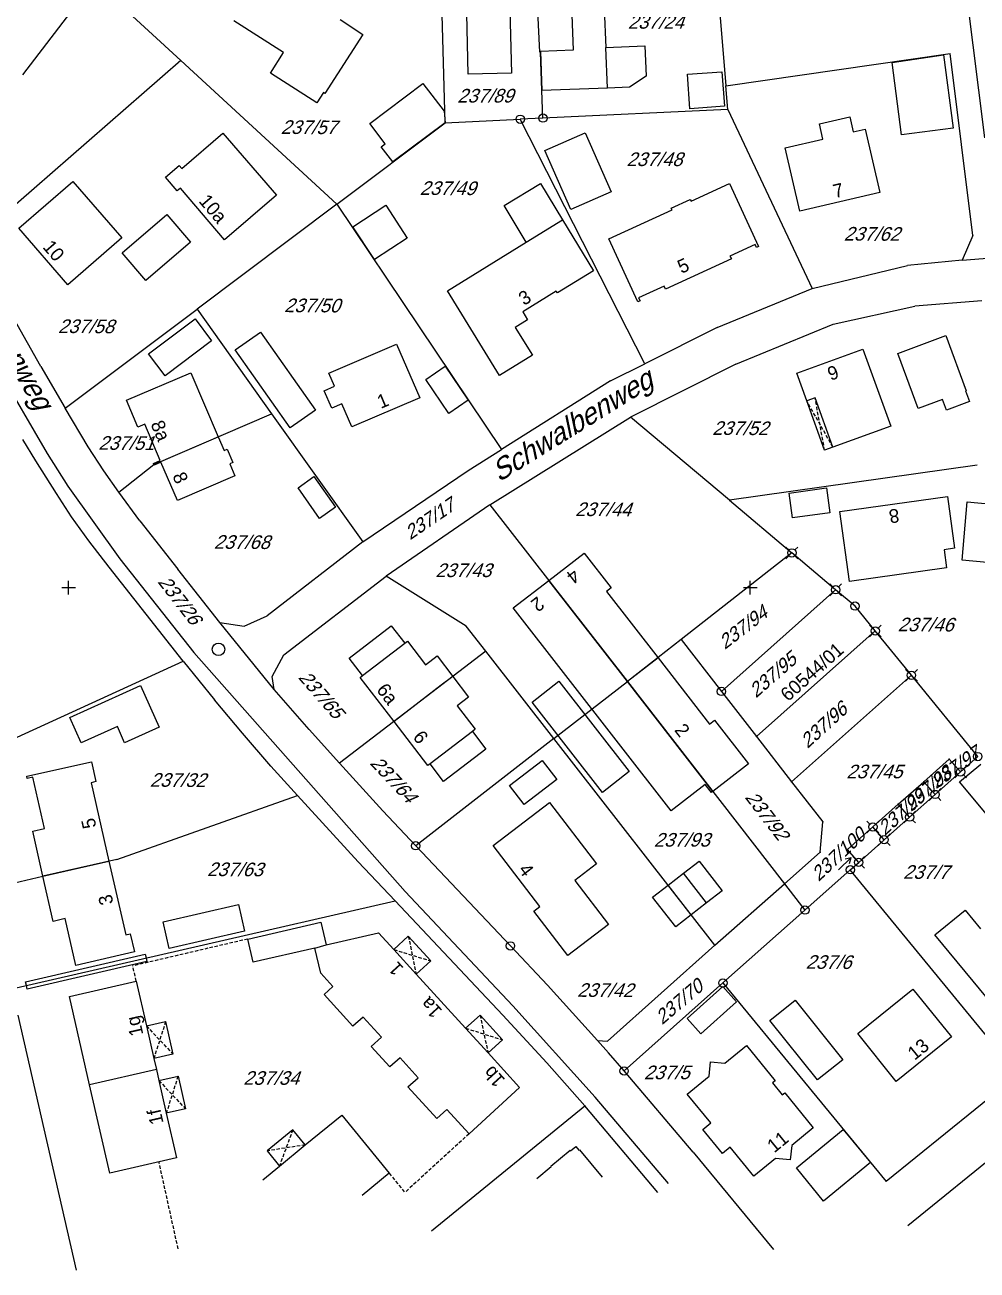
# Model space of a CAD drawing. Extents: x 4459737 to 4461180, y 5304018 to 5304640.
# Drawn here: x 4460593.6 to 4460733.3, y 5304099.9 to 5304282.5 of the extents above; entities that cross this region are included whole.
import ezdxf

# ---------------------------------------------------------------- set-up
doc = ezdxf.new("R2010")
doc.units = 0
doc.header["$MEASUREMENT"] = 0
doc.linetypes.add('DASHED', pattern=[0.75, 0.5, -0.25])
for name, color, linetype in [('1', 7, 'CONTINUOUS'), ('10', 7, 'CONTINUOUS'), ('14', 7, 'CONTINUOUS'), ('15', 7, 'CONTINUOUS'), ('3', 7, 'CONTINUOUS'), ('4', 7, 'CONTINUOUS'), ('5', 7, 'CONTINUOUS'), ('6', 7, 'CONTINUOUS'), ('7', 7, 'CONTINUOUS')]:
    doc.layers.add(name, color=color, linetype=linetype)
doc.styles.add('txt', font='TXT', dxfattribs={"height": 0.2})

# ---------------------------------------------------------------- blocks, each defined once
blk = doc.blocks.new('3')
at = {"layer": '1', "color": 2, "linetype": 'CONTINUOUS'}
blk.add_circle((0, 0), 0.917, dxfattribs=at)
blk = doc.blocks.new('10')
at = {"layer": '1', "color": 2, "linetype": 'CONTINUOUS'}
blk.add_circle((0, 0), 0.61, dxfattribs=at)
blk = doc.blocks.new('400')
at = {"layer": '15', "color": 7, "linetype": 'CONTINUOUS'}
for p, q in [((-1, 0), (0, 0)), ((0, 0), (0, 1)), ((0, 0), (1, 0)), ((0, -1), (0, 0))]:
    blk.add_line(p, q, dxfattribs=at)
blk = doc.blocks.new('30')
at = {"layer": '1', "color": 2, "linetype": 'CONTINUOUS'}
for p, q in [((-0.86267, 0.86267), (-0.431335, 0.431335)), ((0.431335, 0.431335), (0.86267, 0.86267)), ((-0.86267, -0.86267), (-0.431335, -0.431335)), ((0.431335, -0.431335), (0.86267, -0.86267))]:
    blk.add_line(p, q, dxfattribs=at)
blk.add_circle((0, 0), 0.61, dxfattribs=at)
blk = doc.blocks.new('60')
at = {"layer": '4', "color": 2, "linetype": 'CONTINUOUS'}
for p in [(-2.599995, 0), (-0.799999, 0.449999), (-0.799999, -0.449999)]:
    blk.add_line(p, (0, 0), dxfattribs=at)

msp = doc.modelspace()

# ---------------------------------------------------------------- linework, layer by layer
at = {"layer": '1', "color": 2, "linetype": 'CONTINUOUS'}
for p in [(4460700.91, 5304178.15), (4460700.91, 5304178.15), (4460700.91, 5304178.15), (4460729.19, 5304174.85), (4460729.19, 5304174.85), (4460729.19, 5304174.85), (4460706.06, 5304171.52), (4460706.06, 5304171.52), (4460706.06, 5304171.52), (4460725.45, 5304171.53), (4460725.45, 5304171.53), (4460725.45, 5304171.53), (4460721.71, 5304168.22), (4460721.71, 5304168.22), (4460721.71, 5304168.22), (4460710.63, 5304165.64), (4460710.63, 5304165.64), (4460710.63, 5304165.64), (4460710.24, 5304161.22), (4460710.24, 5304161.22), (4460710.24, 5304161.22), (4460714.24, 5304161.58), (4460714.24, 5304161.58), (4460714.24, 5304161.58), (4460675.73, 5304123.99)]:
    msp.add_point(p, dxfattribs=at)
at = {"layer": '10', "color": 30, "linetype": 'CONTINUOUS'}
for p, q in [((4460582.77, 5304243.8), (4460596.87, 5304219.67)), ((4460596.87, 5304219.67), (4460599.92, 5304214.86)), ((4460599.92, 5304214.86), (4460607.54, 5304204.23)), ((4460607.54, 5304204.23), (4460618.4, 5304190.46)), ((4460618.4, 5304190.46), (4460649.36, 5304155.45)), ((4460649.36, 5304155.45), (4460665.15, 5304138.68)), ((4460665.15, 5304138.68), (4460677.26, 5304125.28)), ((4460687.98, 5304112.59), (4460677.26, 5304125.28))]:
    msp.add_line(p, q, dxfattribs=at)
at = {"layer": '3', "color": 7, "linetype": 'CONTINUOUS'}
for p, q in [((4460616.49, 5304277.29), (4460600.62, 5304291.88)), ((4460734.38, 5304265.97), (4460731.31, 5304290.77)), ((4460673.61, 5304289.15), (4460674.02, 5304278.82)), ((4460695.07, 5304289.99), (4460696.43, 5304273.6)), ((4460655.24, 5304268.18), (4460654.82, 5304284.04)), ((4460674.02, 5304278.82), (4460669.21, 5304278.63)), ((4460669.21, 5304278.63), (4460669.43, 5304272.89)), ((4460696.43, 5304273.6), (4460729.33, 5304278.34)), ((4460732.66, 5304251.63), (4460729.33, 5304278.34)), ((4460616.49, 5304277.29), (4460585.55, 5304250.37)), ((4460639.36, 5304256.25), (4460616.49, 5304277.29)), ((4460669.59, 5304268.85), (4460669.43, 5304272.89)), ((4460696.72, 5304270.11), (4460696.43, 5304273.6)), ((4460696.72, 5304270.11), (4460669.59, 5304268.85)), ((4460696.72, 5304270.11), (4460709.06, 5304243.87)), ((4460639.36, 5304256.25), (4460655.24, 5304268.18)), ((4460655.24, 5304268.18), (4460666.26, 5304268.69)), ((4460669.59, 5304268.85), (4460666.26, 5304268.69)), ((4460684.52, 5304232.83), (4460666.26, 5304268.69)), ((4460639.36, 5304256.25), (4460618.88, 5304240.85)), ((4460639.36, 5304256.25), (4460663.49, 5304220.26)), ((4460732.66, 5304251.63), (4460731.08, 5304248.02)), ((4460731.08, 5304248.02), (4460736.6, 5304248.44)), ((4460709.06, 5304243.87), (4460723.05, 5304247.25)), ((4460731.08, 5304248.02), (4460723.05, 5304247.25)), ((4460595.96, 5304232.42), (4460588.52, 5304245.41)), ((4460695.15, 5304238.14), (4460709.06, 5304243.87)), ((4460599.52, 5304226.31), (4460618.88, 5304240.85)), ((4460618.88, 5304240.85), (4460629.79, 5304225.49)), ((4460712.14, 5304238.62), (4460724.12, 5304241.29)), ((4460733.97, 5304242.04), (4460724.12, 5304241.29)), ((4460695.15, 5304238.14), (4460684.52, 5304232.83)), ((4460697.89, 5304232.75), (4460712.14, 5304238.62)), ((4460595.96, 5304232.42), (4460599.52, 5304226.31)), ((4460679.51, 5304230.32), (4460684.52, 5304232.83)), ((4460697.89, 5304232.75), (4460682.45, 5304225)), ((4460679.51, 5304230.32), (4460663.49, 5304220.26)), ((4460602.88, 5304220.64), (4460599.52, 5304226.31)), ((4460612.5, 5304218.08), (4460629.79, 5304225.49)), ((4460629.79, 5304225.49), (4460643.15, 5304206.7)), ((4460661.82, 5304212.15), (4460682.45, 5304225)), ((4460696.93, 5304212.81), (4460682.45, 5304225)), ((4460595.18, 5304218.6), (4460593.28, 5304221.71)), ((4460605.19, 5304217.14), (4460602.88, 5304220.64)), ((4460658.6, 5304217.19), (4460663.49, 5304220.26)), ((4460598.23, 5304213.79), (4460595.18, 5304218.6)), ((4460607.37, 5304214.01), (4460605.19, 5304217.14)), ((4460607.37, 5304214.01), (4460612.5, 5304218.08)), ((4460643.15, 5304206.7), (4460658.6, 5304217.19)), ((4460733.27, 5304217.95), (4460696.93, 5304212.81)), ((4460600.44, 5304210.4), (4460598.23, 5304213.79)), ((4460610.48, 5304209.8), (4460607.37, 5304214.01)), ((4460661.82, 5304212.15), (4460646.57, 5304201.7)), ((4460661.82, 5304212.15), (4460681.98, 5304186.22)), ((4460696.93, 5304212.81), (4460706.1, 5304205.09)), ((4460603, 5304206.87), (4460600.44, 5304210.4)), ((4460610.48, 5304209.8), (4460616.02, 5304202.69)), ((4460605.97, 5304202.99), (4460603, 5304206.87)), ((4460643.15, 5304206.7), (4460629.12, 5304195.86)), ((4460706.1, 5304205.09), (4460689.86, 5304192.38)), ((4460712.52, 5304199.68), (4460706.1, 5304205.09)), ((4460616.83, 5304189.22), (4460605.97, 5304202.99)), ((4460622.21, 5304194.88), (4460616.02, 5304202.69)), ((4460631.59, 5304190.14), (4460646.57, 5304201.7)), ((4460658.33, 5304194.36), (4460646.57, 5304201.7)), ((4460712.52, 5304199.68), (4460695.76, 5304184.78)), ((4460715.36, 5304197.29), (4460712.52, 5304199.68)), ((4460718.34, 5304193.64), (4460715.36, 5304197.29)), ((4460625.75, 5304194.36), (4460629.12, 5304195.86)), ((4460630.16, 5304185.08), (4460622.21, 5304194.88)), ((4460622.21, 5304194.88), (4460625.75, 5304194.36)), ((4460661.2, 5304190.7), (4460658.33, 5304194.36)), ((4460718.34, 5304193.64), (4460700.91, 5304178.15)), ((4460723.64, 5304187.14), (4460718.34, 5304193.64)), ((4460689.86, 5304192.38), (4460681.98, 5304186.22)), ((4460689.86, 5304192.38), (4460695.76, 5304184.78)), ((4460629.88, 5304186.97), (4460631.59, 5304190.14)), ((4460661.2, 5304190.7), (4460639.75, 5304174.23)), ((4460671.2, 5304177.87), (4460661.2, 5304190.7)), ((4460584.1, 5304174.24), (4460616.83, 5304189.22)), ((4460616.83, 5304189.22), (4460621.42, 5304183.56)), ((4460630.16, 5304185.08), (4460629.88, 5304186.97)), ((4460671.2, 5304177.87), (4460681.98, 5304186.22)), ((4460681.98, 5304186.22), (4460705.01, 5304156.58)), ((4460723.64, 5304187.14), (4460706.06, 5304171.52)), ((4460733.37, 5304175.22), (4460723.64, 5304187.14)), ((4460635.3, 5304179.21), (4460630.16, 5304185.08)), ((4460695.76, 5304184.78), (4460700.91, 5304178.15)), ((4460625.5, 5304178.66), (4460621.42, 5304183.56)), ((4460635.3, 5304179.21), (4460639.75, 5304174.23)), ((4460629.69, 5304173.79), (4460625.5, 5304178.66)), ((4460671.2, 5304177.87), (4460650.92, 5304162.14)), ((4460694.82, 5304147.57), (4460671.2, 5304177.87)), ((4460700.91, 5304178.15), (4460706.06, 5304171.52)), ((4460730.85, 5304172.98), (4460733.37, 5304175.22)), ((4460629.69, 5304173.79), (4460633.56, 5304169.49)), ((4460646.09, 5304167.28), (4460639.75, 5304174.23)), ((4460725.45, 5304171.53), (4460729.19, 5304174.85)), ((4460730.85, 5304172.98), (4460729.19, 5304174.85)), ((4460706.06, 5304171.52), (4460710.63, 5304165.64)), ((4460721.71, 5304168.22), (4460725.45, 5304171.53)), ((4460727.11, 5304169.66), (4460725.45, 5304171.53)), ((4460727.11, 5304169.66), (4460730.85, 5304172.98)), ((4460723.37, 5304166.35), (4460727.11, 5304169.66)), ((4460607.07, 5304160.13), (4460633.56, 5304169.49)), ((4460642.48, 5304159.79), (4460633.56, 5304169.49)), ((4460717.98, 5304164.9), (4460721.71, 5304168.22)), ((4460723.37, 5304166.35), (4460721.71, 5304168.22)), ((4460646.09, 5304167.28), (4460650.92, 5304162.14)), ((4460719.63, 5304163.03), (4460723.37, 5304166.35)), ((4460710.24, 5304161.22), (4460710.63, 5304165.64)), ((4460714.24, 5304161.58), (4460717.98, 5304164.9)), ((4460719.63, 5304163.03), (4460717.98, 5304164.9)), ((4460715.9, 5304159.71), (4460719.63, 5304163.03)), ((4460664.82, 5304147.46), (4460650.92, 5304162.14)), ((4460705.01, 5304156.58), (4460710.24, 5304161.22)), ((4460715.9, 5304159.71), (4460714.24, 5304161.58)), ((4460607.07, 5304160.13), (4460596.25, 5304157.67)), ((4460642.48, 5304159.79), (4460647.9, 5304154.08)), ((4460708.02, 5304152.7), (4460714.67, 5304158.62)), ((4460714.67, 5304158.62), (4460715.9, 5304159.71)), ((4460739.27, 5304128.58), (4460714.67, 5304158.62)), ((4460588.32, 5304155.86), (4460596.25, 5304157.67)), ((4460694.82, 5304147.57), (4460705.01, 5304156.58)), ((4460705.01, 5304156.58), (4460708.02, 5304152.7)), ((4460591.69, 5304141.16), (4460647.9, 5304154.08)), ((4460663.69, 5304137.31), (4460647.9, 5304154.08)), ((4460695.98, 5304142.02), (4460708.02, 5304152.7)), ((4460670.26, 5304141.68), (4460664.82, 5304147.46)), ((4460679.05, 5304133.5), (4460694.82, 5304147.57)), ((4460677.6, 5304133.56), (4460670.26, 5304141.68)), ((4460695.98, 5304142.02), (4460681.49, 5304129.11)), ((4460695.98, 5304142.02), (4460719.93, 5304112.9)), ((4460592.57, 5304137.28), (4460601.14, 5304099.91)), ((4460670.15, 5304130.32), (4460663.69, 5304137.31)), ((4460677.6, 5304133.56), (4460679.21, 5304131.78)), ((4460677.6, 5304133.56), (4460679.05, 5304133.5)), ((4460681.49, 5304129.11), (4460679.21, 5304131.78)), ((4460675.73, 5304123.99), (4460670.15, 5304130.32)), ((4460691.61, 5304117.22), (4460681.49, 5304129.11)), ((4460739.27, 5304128.58), (4460719.93, 5304112.9)), ((4460653.22, 5304105.66), (4460675.73, 5304123.99)), ((4460686.45, 5304111.3), (4460675.73, 5304123.99)), ((4460723.09, 5304106.47), (4460746.46, 5304125.4)), ((4460691.61, 5304117.22), (4460703.42, 5304102.94))]:
    msp.add_line(p, q, dxfattribs=at)
at = {"layer": '5', "color": 1, "linetype": 'CONTINUOUS'}
for p, q in [((4460658.64, 5304275.31), (4460658.35, 5304286.44)), ((4460664.69, 5304286.61), (4460664.99, 5304275.45)), ((4460678.56, 5304284.9), (4460678.8, 5304279.22)), ((4460600.29, 5304284.37), (4460593.23, 5304275.21)), ((4460631.54, 5304278.49), (4460624.27, 5304283.11)), ((4460639.82, 5304283.32), (4460643.16, 5304281.11)), ((4460669.11, 5304278.55), (4460668.82, 5304284.55)), ((4460643.16, 5304281.11), (4460637.57, 5304272.47)), ((4460678.8, 5304279.22), (4460684.55, 5304279.46)), ((4460679.05, 5304273.26), (4460678.8, 5304279.22)), ((4460684.55, 5304279.46), (4460684.74, 5304275.01)), ((4460629.61, 5304275.45), (4460631.54, 5304278.49)), ((4460669.21, 5304278.55), (4460669.11, 5304278.55)), ((4460669.21, 5304278.55), (4460669.21, 5304278.63)), ((4460669.43, 5304272.89), (4460669.21, 5304278.55)), ((4460720.83, 5304277.02), (4460728.36, 5304278.13)), ((4460728.36, 5304278.13), (4460729.74, 5304267.36)), ((4460690.78, 5304275.28), (4460695.83, 5304275.65)), ((4460695.83, 5304275.65), (4460696.2, 5304270.6)), ((4460722.19, 5304266.39), (4460720.83, 5304277.02)), ((4460636.42, 5304271.12), (4460629.61, 5304275.45)), ((4460644.18, 5304268.05), (4460651.99, 5304273.92)), ((4460651.99, 5304273.92), (4460655.12, 5304269.88)), ((4460664.99, 5304275.45), (4460658.64, 5304275.31)), ((4460684.74, 5304275.01), (4460682.29, 5304273.4)), ((4460691.15, 5304270.23), (4460690.78, 5304275.28)), ((4460637.38, 5304272.6), (4460636.42, 5304271.12)), ((4460637.57, 5304272.47), (4460637.38, 5304272.6)), ((4460679.05, 5304273.26), (4460669.43, 5304272.89)), ((4460682.29, 5304273.4), (4460679.05, 5304273.26)), ((4460696.2, 5304270.6), (4460691.15, 5304270.23)), ((4460655.24, 5304268.18), (4460647.55, 5304262.42)), ((4460655.12, 5304269.88), (4460655.24, 5304268.18)), ((4460710.14, 5304268.03), (4460714.58, 5304269.06)), ((4460714.58, 5304269.06), (4460715.1, 5304266.82)), ((4460616.6, 5304261.46), (4460622.65, 5304266.63)), ((4460622.65, 5304266.63), (4460630.49, 5304257.55)), ((4460646.45, 5304265.09), (4460644.18, 5304268.05)), ((4460669.84, 5304264.1), (4460675.78, 5304266.72)), ((4460675.78, 5304266.72), (4460679.6, 5304258.06)), ((4460710.66, 5304265.79), (4460710.14, 5304268.03)), ((4460715.1, 5304266.82), (4460716.86, 5304267.23)), ((4460716.86, 5304267.23), (4460719.01, 5304257.96)), ((4460729.74, 5304267.36), (4460722.19, 5304266.39)), ((4460645.85, 5304264.63), (4460646.45, 5304265.09)), ((4460647.55, 5304262.42), (4460645.85, 5304264.63)), ((4460705.13, 5304264.51), (4460710.66, 5304265.79)), ((4460707.28, 5304255.22), (4460705.13, 5304264.51)), ((4460673.66, 5304255.44), (4460669.84, 5304264.1)), ((4460614.2, 5304260.19), (4460616.21, 5304261.91)), ((4460616.21, 5304261.91), (4460616.6, 5304261.46)), ((4460592.72, 5304252.71), (4460600.65, 5304259.58)), ((4460600.65, 5304259.58), (4460607.84, 5304251.28)), ((4460615.93, 5304258.17), (4460614.2, 5304260.19)), ((4460663.88, 5304256.02), (4460669.22, 5304259.27)), ((4460669.22, 5304259.27), (4460672.46, 5304253.93)), ((4460691.31, 5304256.67), (4460696.95, 5304259.27)), ((4460696.95, 5304259.27), (4460701.21, 5304250.02)), ((4460616.41, 5304258.59), (4460615.93, 5304258.17)), ((4460622.89, 5304251.01), (4460616.41, 5304258.59)), ((4460630.49, 5304257.55), (4460622.89, 5304251.01)), ((4460679.6, 5304258.06), (4460673.66, 5304255.44)), ((4460719.01, 5304257.96), (4460707.28, 5304255.22)), ((4460641.69, 5304252.9), (4460646.53, 5304256.07)), ((4460646.53, 5304256.07), (4460649.68, 5304251.25)), ((4460667.14, 5304250.66), (4460663.88, 5304256.02)), ((4460679.26, 5304251.13), (4460688.52, 5304255.39)), ((4460688.4, 5304255.66), (4460691.18, 5304256.94)), ((4460688.52, 5304255.39), (4460688.4, 5304255.66)), ((4460691.18, 5304256.94), (4460691.31, 5304256.67)), ((4460607.85, 5304249.09), (4460614.42, 5304254.71)), ((4460614.42, 5304254.71), (4460617.9, 5304250.65)), ((4460667.14, 5304250.66), (4460672.46, 5304253.93)), ((4460672.46, 5304253.93), (4460676.99, 5304246.48)), ((4460599.91, 5304244.41), (4460592.72, 5304252.71)), ((4460644.89, 5304248.12), (4460641.69, 5304252.9)), ((4460607.84, 5304251.28), (4460599.91, 5304244.41)), ((4460617.9, 5304250.65), (4460611.33, 5304245.03)), ((4460649.68, 5304251.25), (4460644.89, 5304248.12)), ((4460655.58, 5304243.54), (4460667.14, 5304250.66)), ((4460683.51, 5304241.9), (4460679.26, 5304251.13)), ((4460700.71, 5304250.32), (4460697.02, 5304248.63)), ((4460700.91, 5304249.88), (4460700.71, 5304250.32)), ((4460701.21, 5304250.02), (4460700.91, 5304249.88)), ((4460611.33, 5304245.03), (4460607.85, 5304249.09)), ((4460697.22, 5304248.2), (4460687.55, 5304243.77)), ((4460697.02, 5304248.63), (4460697.22, 5304248.2)), ((4460676.99, 5304246.48), (4460671.7, 5304243.22)), ((4460660.72, 5304235.15), (4460655.58, 5304243.54)), ((4460671.55, 5304243.47), (4460666.62, 5304240.43)), ((4460671.7, 5304243.22), (4460671.55, 5304243.47)), ((4460687.35, 5304244.21), (4460683.62, 5304242.5)), ((4460687.55, 5304243.77), (4460687.35, 5304244.21)), ((4460683.83, 5304242.05), (4460683.51, 5304241.9)), ((4460683.62, 5304242.5), (4460683.83, 5304242.05)), ((4460611.75, 5304234.3), (4460618.55, 5304239.43)), ((4460618.55, 5304239.43), (4460620.99, 5304236.19)), ((4460667.32, 5304239.28), (4460665.53, 5304238.17)), ((4460666.62, 5304240.43), (4460667.32, 5304239.28)), ((4460624.44, 5304234.85), (4460628.14, 5304237.46)), ((4460628.14, 5304237.46), (4460636.23, 5304226.02)), ((4460665.53, 5304238.17), (4460668.04, 5304234.1)), ((4460620.99, 5304236.19), (4460614.18, 5304231.07)), ((4460638.17, 5304231.46), (4460648.13, 5304235.72)), ((4460648.13, 5304235.72), (4460651.51, 5304227.83)), ((4460721.65, 5304234.35), (4460728.7, 5304236.95)), ((4460728.7, 5304236.95), (4460731.65, 5304228.87)), ((4460614.18, 5304231.07), (4460611.75, 5304234.3)), ((4460632.53, 5304223.41), (4460624.44, 5304234.85)), ((4460663.2, 5304231.12), (4460660.72, 5304235.15)), ((4460668.04, 5304234.1), (4460663.2, 5304231.12)), ((4460706.81, 5304231.45), (4460716.49, 5304234.95)), ((4460716.49, 5304234.95), (4460720.59, 5304223.66)), ((4460724.63, 5304226.28), (4460721.65, 5304234.35)), ((4460652.41, 5304230.54), (4460655.26, 5304232.47)), ((4460655.26, 5304232.47), (4460658.64, 5304227.47)), ((4460608.48, 5304227.48), (4460617.92, 5304231.52)), ((4460617.92, 5304231.52), (4460621.94, 5304222.13)), ((4460639, 5304229.52), (4460638.17, 5304231.46)), ((4460655.79, 5304225.54), (4460652.41, 5304230.54)), ((4460708.29, 5304227.37), (4460706.81, 5304231.45)), ((4460637.51, 5304228.88), (4460639, 5304229.52)), ((4460638.6, 5304226.33), (4460637.51, 5304228.88)), ((4460731.65, 5304228.87), (4460731.57, 5304228.84)), ((4460731.57, 5304228.84), (4460732.15, 5304227.28)), ((4460610.17, 5304223.53), (4460608.48, 5304227.48)), ((4460640.1, 5304226.97), (4460638.6, 5304226.33)), ((4460641.54, 5304223.6), (4460640.1, 5304226.97)), ((4460651.51, 5304227.83), (4460641.54, 5304223.6)), ((4460658.64, 5304227.47), (4460655.79, 5304225.54)), ((4460709.51, 5304227.82), (4460708.29, 5304227.37)), ((4460712.12, 5304220.58), (4460709.51, 5304227.82)), ((4460728.2, 5304227.6), (4460724.63, 5304226.28)), ((4460728.78, 5304226.03), (4460728.2, 5304227.6)), ((4460732.15, 5304227.28), (4460728.78, 5304226.03)), ((4460636.23, 5304226.02), (4460632.53, 5304223.41)), ((4460611.18, 5304223.96), (4460610.17, 5304223.53)), ((4460613.46, 5304218.63), (4460611.18, 5304223.96)), ((4460720.59, 5304223.66), (4460712.12, 5304220.58)), ((4460612.5, 5304218.08), (4460621.94, 5304222.13)), ((4460621.94, 5304222.13), (4460622.81, 5304220.1)), ((4460622.81, 5304220.1), (4460623.27, 5304220.3)), ((4460623.27, 5304220.3), (4460624.12, 5304218.35)), ((4460612.45, 5304218.2), (4460613.46, 5304218.63)), ((4460612.5, 5304218.08), (4460612.45, 5304218.2)), ((4460612.55, 5304217.96), (4460612.5, 5304218.08)), ((4460613.56, 5304218.4), (4460612.55, 5304217.96)), ((4460615.98, 5304212.78), (4460613.56, 5304218.4)), ((4460624.12, 5304218.35), (4460623.66, 5304218.15)), ((4460623.66, 5304218.15), (4460624.41, 5304216.41)), ((4460624.41, 5304216.41), (4460615.98, 5304212.78)), ((4460633.66, 5304214.65), (4460635.98, 5304216.28)), ((4460635.98, 5304216.28), (4460639.14, 5304211.79)), ((4460636.82, 5304210.16), (4460633.66, 5304214.65)), ((4460705.69, 5304213.87), (4460711.18, 5304214.64)), ((4460706.2, 5304210.21), (4460705.69, 5304213.87)), ((4460711.18, 5304214.64), (4460711.69, 5304210.97)), ((4460639.14, 5304211.79), (4460636.82, 5304210.16)), ((4460713.13, 5304211.16), (4460728.92, 5304213.34)), ((4460728.92, 5304213.34), (4460729.96, 5304205.77)), ((4460731.1, 5304204.01), (4460731.83, 5304212.57)), ((4460731.83, 5304212.57), (4460735.48, 5304212.26)), ((4460711.69, 5304210.97), (4460706.2, 5304210.21)), ((4460714.54, 5304200.91), (4460713.13, 5304211.16)), ((4460670.46, 5304201.04), (4460675.63, 5304205.06)), ((4460675.63, 5304205.06), (4460679.59, 5304199.97)), ((4460729.96, 5304205.77), (4460728.42, 5304205.56)), ((4460728.42, 5304205.56), (4460728.78, 5304202.92)), ((4460728.78, 5304202.92), (4460714.54, 5304200.91)), ((4460734.74, 5304203.7), (4460731.1, 5304204.01)), ((4460665.22, 5304197.03), (4460670.46, 5304201.04)), ((4460681.98, 5304186.22), (4460670.46, 5304201.04)), ((4460679.59, 5304199.97), (4460678.91, 5304199.45)), ((4460678.91, 5304199.45), (4460686.47, 5304189.72)), ((4460688.4, 5304167.28), (4460665.22, 5304197.03)), ((4460641.14, 5304189.66), (4460647.33, 5304194.41)), ((4460647.33, 5304194.41), (4460649.31, 5304191.83)), ((4460643.11, 5304187.09), (4460649.31, 5304191.83)), ((4460649.31, 5304191.83), (4460649.71, 5304192.13)), ((4460649.71, 5304192.13), (4460652.36, 5304188.68)), ((4460643.11, 5304187.09), (4460641.14, 5304189.66)), ((4460652.36, 5304188.68), (4460654.05, 5304189.98)), ((4460654.05, 5304189.98), (4460656.35, 5304186.98)), ((4460686.47, 5304189.72), (4460681.98, 5304186.22)), ((4460686.47, 5304189.72), (4460694.02, 5304179.99)), ((4460642.78, 5304186.84), (4460643.11, 5304187.09)), ((4460647.75, 5304180.37), (4460642.78, 5304186.84)), ((4460656.35, 5304186.98), (4460654.66, 5304185.68)), ((4460656.35, 5304186.98), (4460658.67, 5304183.95)), ((4460668, 5304183.21), (4460671.94, 5304186.27)), ((4460671.94, 5304186.27), (4460682.24, 5304173.03)), ((4460694.5, 5304170.09), (4460681.98, 5304186.22)), ((4460600.21, 5304180.95), (4460610.58, 5304185.64)), ((4460610.58, 5304185.64), (4460613.31, 5304179.53)), ((4460654.66, 5304185.68), (4460647.75, 5304180.37)), ((4460658.67, 5304183.95), (4460656.99, 5304182.67)), ((4460656.99, 5304182.67), (4460659.63, 5304179.22)), ((4460678.3, 5304169.97), (4460668, 5304183.21)), ((4460601.86, 5304177.24), (4460600.21, 5304180.95)), ((4460694.02, 5304179.99), (4460694.75, 5304180.56)), ((4460694.75, 5304180.56), (4460699.73, 5304174.15)), ((4460607.18, 5304179.62), (4460601.86, 5304177.24)), ((4460608.23, 5304177.26), (4460607.18, 5304179.62)), ((4460613.31, 5304179.53), (4460608.23, 5304177.26)), ((4460652.7, 5304173.93), (4460647.75, 5304180.37)), ((4460659.23, 5304178.92), (4460653.02, 5304174.18)), ((4460659.63, 5304179.22), (4460659.23, 5304178.92)), ((4460659.23, 5304178.92), (4460661.2, 5304176.33)), ((4460661.2, 5304176.33), (4460654.99, 5304171.59)), ((4460593.86, 5304172.33), (4460603.36, 5304174.47)), ((4460603.36, 5304174.47), (4460604.01, 5304171.55)), ((4460653.02, 5304174.18), (4460652.7, 5304173.93)), ((4460654.99, 5304171.59), (4460653.02, 5304174.18)), ((4460664.67, 5304170.98), (4460669.45, 5304174.65)), ((4460669.45, 5304174.65), (4460671.6, 5304171.85)), ((4460699.73, 5304174.15), (4460694.5, 5304170.09)), ((4460730.68, 5304171.54), (4460733.81, 5304174.13)), ((4460593.94, 5304172), (4460593.86, 5304172.33)), ((4460594.78, 5304172.19), (4460593.94, 5304172)), ((4460596.49, 5304164.68), (4460594.78, 5304172.19)), ((4460604.01, 5304171.55), (4460603.33, 5304171.39)), ((4460603.33, 5304171.39), (4460605.92, 5304159.87)), ((4460671.6, 5304171.85), (4460666.82, 5304168.18)), ((4460682.24, 5304173.03), (4460678.3, 5304169.97)), ((4460738.32, 5304162.31), (4460730.68, 5304171.54)), ((4460666.82, 5304168.18), (4460664.67, 5304170.98)), ((4460693.36, 5304171.14), (4460688.4, 5304167.28)), ((4460694.29, 5304169.93), (4460693.36, 5304171.14)), ((4460694.5, 5304170.09), (4460694.29, 5304169.93)), ((4460662.3, 5304162.18), (4460670.55, 5304168.49)), ((4460670.55, 5304168.49), (4460677.45, 5304159.47)), ((4460594.74, 5304164.28), (4460596.49, 5304164.68)), ((4460596.25, 5304157.67), (4460594.74, 5304164.28)), ((4460669.14, 5304153.23), (4460662.3, 5304162.18)), ((4460596.25, 5304157.67), (4460605.92, 5304159.87)), ((4460605.92, 5304159.87), (4460608.41, 5304149.09)), ((4460677.45, 5304159.47), (4460674.27, 5304157.04)), ((4460690.21, 5304158.14), (4460692.48, 5304159.9)), ((4460692.48, 5304159.9), (4460695.87, 5304155.54)), ((4460597.75, 5304151.05), (4460596.25, 5304157.67)), ((4460674.27, 5304157.04), (4460679.18, 5304150.61)), ((4460687.93, 5304156.36), (4460690.21, 5304158.14)), ((4460693.6, 5304153.78), (4460690.21, 5304158.14)), ((4460685.66, 5304154.6), (4460687.93, 5304156.36)), ((4460691.33, 5304152.01), (4460687.93, 5304156.36)), ((4460695.87, 5304155.54), (4460693.6, 5304153.78)), ((4460613.86, 5304150.97), (4460624.91, 5304153.55)), ((4460624.91, 5304153.55), (4460625.82, 5304149.64)), ((4460668.26, 5304152.55), (4460669.14, 5304153.23)), ((4460689.06, 5304150.24), (4460685.66, 5304154.6)), ((4460693.6, 5304153.78), (4460691.33, 5304152.01)), ((4460599.5, 5304151.45), (4460597.75, 5304151.05)), ((4460601.06, 5304144.6), (4460599.5, 5304151.45)), ((4460673.23, 5304146.06), (4460668.26, 5304152.55)), ((4460691.33, 5304152.01), (4460689.06, 5304150.24)), ((4460727.09, 5304149.06), (4460731.51, 5304152.72)), ((4460731.51, 5304152.72), (4460733.78, 5304149.97)), ((4460614.77, 5304147.08), (4460613.86, 5304150.97)), ((4460625.82, 5304149.64), (4460614.77, 5304147.08)), ((4460626.3, 5304148.46), (4460637.03, 5304150.96)), ((4460637.03, 5304150.96), (4460637.79, 5304147.63)), ((4460679.18, 5304150.61), (4460673.23, 5304146.06)), ((4460608.41, 5304149.09), (4460609.06, 5304149.24)), ((4460609.06, 5304149.24), (4460609.68, 5304146.59)), ((4460627.09, 5304145.06), (4460626.3, 5304148.46)), ((4460637.79, 5304147.63), (4460645.48, 5304149.39)), ((4460645.48, 5304149.39), (4460647.72, 5304146.93)), ((4460734.81, 5304139.73), (4460727.09, 5304149.06)), ((4460593.7, 5304142.19), (4460611.26, 5304146.23)), ((4460609.68, 5304146.59), (4460601.06, 5304144.6)), ((4460611.26, 5304146.23), (4460611.38, 5304145.69)), ((4460636.14, 5304147.14), (4460627.09, 5304145.06)), ((4460636.14, 5304147.14), (4460637.79, 5304147.63)), ((4460636.99, 5304143.48), (4460636.14, 5304147.14)), ((4460647.72, 5304146.93), (4460651, 5304143.32)), ((4460611.5, 5304145.15), (4460593.94, 5304141.11)), ((4460611.38, 5304145.69), (4460611.5, 5304145.15)), ((4460593.82, 5304141.65), (4460593.7, 5304142.19)), ((4460600.14, 5304140.02), (4460609.93, 5304142.28)), ((4460609.93, 5304142.28), (4460611.43, 5304135.72)), ((4460638.79, 5304141.49), (4460636.99, 5304143.48)), ((4460651, 5304143.32), (4460658.24, 5304135.38)), ((4460593.94, 5304141.11), (4460593.82, 5304141.65)), ((4460637.48, 5304140.31), (4460638.79, 5304141.49)), ((4460690.75, 5304136.81), (4460695.97, 5304141.48)), ((4460695.97, 5304141.48), (4460697.97, 5304139.24)), ((4460715.75, 5304134.59), (4460723.86, 5304141.13)), ((4460723.86, 5304141.13), (4460729.52, 5304134.11)), ((4460603.09, 5304127.09), (4460600.14, 5304140.02)), ((4460641.72, 5304135.67), (4460637.48, 5304140.31)), ((4460697.97, 5304139.24), (4460692.74, 5304134.58)), ((4460702.88, 5304136.53), (4460706.58, 5304139.48)), ((4460706.58, 5304139.48), (4460713.56, 5304130.76)), ((4460643.21, 5304137.02), (4460641.72, 5304135.67)), ((4460645.89, 5304134.07), (4460643.21, 5304137.02)), ((4460692.74, 5304134.58), (4460690.75, 5304136.81)), ((4460611.43, 5304135.72), (4460612.51, 5304130.95)), ((4460658.24, 5304135.38), (4460661.53, 5304131.76)), ((4460709.86, 5304127.8), (4460702.88, 5304136.53)), ((4460644.4, 5304132.72), (4460645.89, 5304134.07)), ((4460721.41, 5304127.57), (4460715.75, 5304134.59)), ((4460729.52, 5304134.11), (4460721.41, 5304127.57)), ((4460647.13, 5304129.72), (4460644.4, 5304132.72)), ((4460661.53, 5304131.76), (4460666.16, 5304126.67)), ((4460696.27, 5304130.25), (4460699.45, 5304132.83)), ((4460699.45, 5304132.83), (4460703.64, 5304127.66)), ((4460612.51, 5304130.95), (4460612.88, 5304129.32)), ((4460648.62, 5304131.06), (4460647.13, 5304129.72)), ((4460651.27, 5304128.11), (4460648.62, 5304131.06)), ((4460693.95, 5304128.35), (4460694.16, 5304130.46)), ((4460694.16, 5304130.46), (4460696.27, 5304130.25)), ((4460713.56, 5304130.76), (4460709.86, 5304127.8)), ((4460612.88, 5304129.32), (4460603.09, 5304127.09)), ((4460612.88, 5304129.32), (4460613.25, 5304127.7)), ((4460613.25, 5304127.7), (4460614.34, 5304122.93)), ((4460649.78, 5304126.77), (4460651.27, 5304128.11)), ((4460690.75, 5304125.73), (4460693.95, 5304128.35)), ((4460703.64, 5304127.66), (4460703.25, 5304127.35)), ((4460606.05, 5304114.13), (4460603.09, 5304127.09)), ((4460654.02, 5304122.12), (4460649.78, 5304126.77)), ((4460666.16, 5304126.67), (4460658.74, 5304119.89)), ((4460694.19, 5304121.49), (4460690.75, 5304125.73)), ((4460703.25, 5304127.35), (4460704.66, 5304125.61)), ((4460704.66, 5304125.61), (4460705.05, 5304125.93)), ((4460705.05, 5304125.93), (4460709.23, 5304120.77)), ((4460614.34, 5304122.93), (4460615.84, 5304116.36)), ((4460634.72, 5304118.26), (4460640.07, 5304122.64)), ((4460640.07, 5304122.64), (4460647.03, 5304114.11)), ((4460655.51, 5304123.47), (4460654.02, 5304122.12)), ((4460658.74, 5304119.89), (4460655.51, 5304123.47)), ((4460693.02, 5304120.54), (4460694.19, 5304121.49)), ((4460695.9, 5304117), (4460693.02, 5304120.54)), ((4460709.23, 5304120.77), (4460706.07, 5304118.2)), ((4460706.77, 5304114.9), (4460713.63, 5304120.54)), ((4460713.63, 5304120.54), (4460717.61, 5304115.69)), ((4460630.93, 5304115.17), (4460634.72, 5304118.26)), ((4460670.75, 5304115.15), (4460673.57, 5304117.49)), ((4460673.57, 5304117.49), (4460673.63, 5304117.42)), ((4460673.63, 5304117.42), (4460674.4, 5304118.06)), ((4460674.4, 5304118.06), (4460674.86, 5304117.51)), ((4460674.86, 5304117.51), (4460674.93, 5304117.57)), ((4460674.93, 5304117.57), (4460678.27, 5304113.53)), ((4460697.06, 5304117.95), (4460695.9, 5304117)), ((4460700.54, 5304113.7), (4460697.06, 5304117.95)), ((4460706.07, 5304118.2), (4460705.85, 5304116.06)), ((4460615.84, 5304116.36), (4460606.05, 5304114.13)), ((4460628.48, 5304113.16), (4460630.93, 5304115.17)), ((4460668.71, 5304113.36), (4460670.8, 5304115.09)), ((4460670.8, 5304115.09), (4460670.75, 5304115.15)), ((4460703.72, 5304116.29), (4460700.54, 5304113.7)), ((4460705.85, 5304116.06), (4460703.72, 5304116.29)), ((4460710.73, 5304110.03), (4460706.77, 5304114.9)), ((4460717.61, 5304115.69), (4460710.73, 5304110.03)), ((4460647.03, 5304114.11), (4460643.05, 5304110.86))]:
    msp.add_line(p, q, dxfattribs=at)
at = {"layer": '6', "color": 1, "linetype": 'CONTINUOUS'}
for p, q in [((4460710.9, 5304220.14), (4460708.29, 5304227.37)), ((4460712.12, 5304220.58), (4460710.9, 5304220.14)), ((4460647.72, 5304146.93), (4460649.84, 5304148.86)), ((4460649.84, 5304148.86), (4460653.12, 5304145.25)), ((4460653.12, 5304145.25), (4460651, 5304143.32)), ((4460658.24, 5304135.38), (4460660.36, 5304137.3)), ((4460660.36, 5304137.3), (4460663.65, 5304133.69)), ((4460611.43, 5304135.72), (4460614.24, 5304136.36)), ((4460614.24, 5304136.36), (4460615.32, 5304131.59)), ((4460663.65, 5304133.69), (4460661.53, 5304131.76)), ((4460615.32, 5304131.59), (4460612.51, 5304130.95)), ((4460613.25, 5304127.7), (4460616.06, 5304128.34)), ((4460616.06, 5304128.34), (4460617.15, 5304123.57)), ((4460617.15, 5304123.57), (4460614.34, 5304122.93)), ((4460632.9, 5304120.48), (4460629.12, 5304117.39)), ((4460634.72, 5304118.26), (4460632.9, 5304120.48)), ((4460629.12, 5304117.39), (4460630.93, 5304115.17))]:
    msp.add_line(p, q, dxfattribs=at)
at = {"layer": '6', "color": 1, "linetype": 'DASHED'}
for p, q in [((4460712.12, 5304220.58), (4460708.29, 5304227.37)), ((4460710.9, 5304220.14), (4460709.51, 5304227.82)), ((4460626.3, 5304148.46), (4460609.42, 5304144.53)), ((4460649.84, 5304148.86), (4460651, 5304143.32)), ((4460647.72, 5304146.93), (4460653.12, 5304145.25)), ((4460609.93, 5304142.28), (4460609.42, 5304144.53)), ((4460660.36, 5304137.3), (4460661.53, 5304131.76)), ((4460611.43, 5304135.72), (4460615.32, 5304131.59)), ((4460614.24, 5304136.36), (4460612.51, 5304130.95)), ((4460658.24, 5304135.38), (4460663.65, 5304133.69)), ((4460613.25, 5304127.7), (4460617.15, 5304123.57)), ((4460616.06, 5304128.34), (4460614.34, 5304122.93)), ((4460632.9, 5304120.48), (4460630.93, 5304115.17)), ((4460658.74, 5304119.89), (4460649.33, 5304111.29)), ((4460634.72, 5304118.26), (4460629.12, 5304117.39)), ((4460616.08, 5304103.03), (4460613.26, 5304115.77)), ((4460647.03, 5304114.11), (4460649.33, 5304111.29))]:
    msp.add_line(p, q, dxfattribs=at)

# ---------------------------------------------------------------- block references
at = {"layer": '1', "color": 2, "linetype": 'CONTINUOUS'}
for name, p in [('10', (4460666.26, 5304268.69)), ('10', (4460669.59, 5304268.85)), ('30', (4460706.1, 5304205.09)), ('30', (4460706.1, 5304205.09)), ('30', (4460706.1, 5304205.09)), ('30', (4460712.52, 5304199.68)), ('30', (4460712.52, 5304199.68)), ('30', (4460712.52, 5304199.68)), ('10', (4460715.36, 5304197.29)), ('10', (4460715.36, 5304197.29)), ('10', (4460715.36, 5304197.29)), ('10', (4460715.36, 5304197.29)), ('10', (4460715.36, 5304197.29)), ('10', (4460715.36, 5304197.29)), ('30', (4460718.34, 5304193.64)), ('30', (4460718.34, 5304193.64)), ('30', (4460718.34, 5304193.64)), ('3', (4460622, 5304190.95)), ('30', (4460723.64, 5304187.14)), ('30', (4460723.64, 5304187.14)), ('30', (4460723.64, 5304187.14)), ('10', (4460695.76, 5304184.78)), ('10', (4460695.76, 5304184.78)), ('10', (4460695.76, 5304184.78)), ('10', (4460695.76, 5304184.78)), ('10', (4460695.76, 5304184.78)), ('10', (4460695.76, 5304184.78)), ('10', (4460733.37, 5304175.22)), ('30', (4460730.85, 5304172.98)), ('30', (4460730.85, 5304172.98)), ('30', (4460730.85, 5304172.98)), ('30', (4460727.11, 5304169.66)), ('30', (4460727.11, 5304169.66)), ('30', (4460727.11, 5304169.66)), ('30', (4460723.37, 5304166.35)), ('30', (4460723.37, 5304166.35)), ('30', (4460723.37, 5304166.35)), ('30', (4460717.98, 5304164.9)), ('30', (4460717.98, 5304164.9)), ('30', (4460717.98, 5304164.9)), ('10', (4460650.92, 5304162.14)), ('30', (4460719.63, 5304163.03)), ('30', (4460719.63, 5304163.03)), ('30', (4460719.63, 5304163.03)), ('30', (4460715.9, 5304159.71)), ('30', (4460715.9, 5304159.71)), ('30', (4460715.9, 5304159.71)), ('10', (4460714.67, 5304158.62)), ('10', (4460708.02, 5304152.7)), ('10', (4460664.82, 5304147.46)), ('10', (4460695.98, 5304142.02)), ('10', (4460681.49, 5304129.11))]:
    msp.add_blockref(name, p, dxfattribs=at)
at = {"layer": '15', "color": 7, "linetype": 'CONTINUOUS'}
for p in [(4460600, 5304200), (4460700, 5304200)]:
    msp.add_blockref('400', p, dxfattribs=at)
at = {"layer": '4', "color": 2, "linetype": 'CONTINUOUS', "xscale": 1.000001, "yscale": 1.000001, "rotation": 43.994583}
msp.add_blockref('60', (4460714.81, 5304160.44), dxfattribs=at)
msp.add_blockref('60', (4460714.81, 5304160.44), dxfattribs=at)
msp.add_blockref('60', (4460714.81, 5304160.44), dxfattribs=at)

# ---------------------------------------------------------------- texts
at = {"layer": '14', "color": 7, "linetype": 'CONTINUOUS', "style": 'txt', "oblique": 20}
for s, rotation, p in [('Lerchenweg', 300.3435, (4460584.2, 5304244.7)), ('Schwalbenweg', 31.9365, (4460663.1, 5304215.4))]:
    msp.add_text(s, height=3, rotation=rotation, dxfattribs=at).set_placement(p)
at = {"layer": '4', "color": 2, "linetype": 'CONTINUOUS', "style": 'txt', "oblique": 20}
for s, p in [('237/24', (4460682.03, 5304281.97)), ('237/89', (4460657.01, 5304271.14)), ('237/48', (4460681.83, 5304261.82)), ('237/43', (4460653.8, 5304201.54)), ('237/45', (4460714.08, 5304172.03)), ('237/45', (4460714.08, 5304172.03)), ('237/45', (4460714.08, 5304172.03)), ('237/93', (4460685.85, 5304162.01)), ('237/5', (4460684.38, 5304127.9)), ('237/34', (4460625.61, 5304127.08))]:
    msp.add_text(s, height=2, dxfattribs=at).set_placement(p)
for s, rotation, p in [('237/57', 359.7003, (4460631.11, 5304266.54)), ('237/49', 359.7003, (4460651.5, 5304257.6)), ('237/62', 359.7012, (4460713.7, 5304250.9)), ('237/50', 359.7003, (4460631.6, 5304240.4)), ('237/58', 359.7012, (4460598.44, 5304237.34)), ('237/52', 359.7012, (4460694.4, 5304222.4)), ('237/51', 359.7003, (4460604.35, 5304220.22)), ('237/17', 34.1766, (4460650.09, 5304206.92)), ('237/44', 359.7003, (4460674.3, 5304210.5)), ('237/68', 359.7003, (4460621.3, 5304205.7)), ('237/26', 307.8072, (4460612.99, 5304200.84)), ('237/94', 37.6659, (4460696.26, 5304190.85)), ('237/94', 37.6659, (4460696.26, 5304190.85)), ('237/94', 37.6659, (4460696.26, 5304190.85)), ('237/46', 359.7012, (4460721.6, 5304193.6)), ('237/95', 41.1543, (4460700.82, 5304183.72)), ('237/95', 41.1543, (4460700.82, 5304183.72)), ('237/95', 41.1543, (4460700.82, 5304183.72)), ('237/65', 311.0004, (4460633.59, 5304186.8)), ('237/96', 42.3198, (4460708.37, 5304176.31)), ('237/96', 42.3198, (4460708.37, 5304176.31)), ('237/96', 42.3198, (4460708.37, 5304176.31)), ('237/97', 35.5374, (4460727.23, 5304170.4)), ('237/97', 35.5374, (4460727.23, 5304170.4)), ('237/97', 35.5374, (4460727.23, 5304170.4)), ('237/64', 313.2999, (4460644.1, 5304174.2)), ('237/98', 40.9149, (4460723.56, 5304167.06)), ('237/98', 40.9149, (4460723.56, 5304167.06)), ('237/98', 40.9149, (4460723.56, 5304167.06)), ('237/32', 359.7003, (4460611.9, 5304170.8)), ('237/92', 307.5687, (4460699.13, 5304169.24)), ('237/92', 307.5687, (4460699.13, 5304169.24)), ('237/99', 41.634, (4460719.72, 5304163.55)), ('237/99', 41.634, (4460719.72, 5304163.55)), ('237/99', 41.634, (4460719.72, 5304163.55)), ('237/100', 43.1127, (4460710.01, 5304156.8)), ('237/100', 43.1127, (4460710.01, 5304156.8)), ('237/100', 43.1127, (4460710.01, 5304156.8)), ('237/63', 359.7003, (4460620.3, 5304157.7)), ('237/7', 359.7012, (4460722.4, 5304157.3)), ('237/6', 359.7012, (4460708.1, 5304144.1)), ('237/70', 40.6017, (4460687.05, 5304135.8)), ('237/42', 359.6814, (4460674.58, 5304139.99))]:
    msp.add_text(s, height=2, rotation=rotation, dxfattribs=at).set_placement(p)
at = {"layer": '7', "color": 1, "linetype": 'CONTINUOUS', "style": 'txt'}
for s, rotation, p in [('7', 13.1481, (4460712.4, 5304257.1)), ('10a', 310.5279, (4460619, 5304256.63)), ('10', 310.896, (4460596.1, 5304249.9)), ('5', 24.6132, (4460689.9, 5304246)), ('3', 31.6935, (4460666.8, 5304241.3)), ('6', 199.8783, (4460712.5, 5304232.7)), ('1', 22.9905, (4460645.8, 5304226.2)), ('8a', 293.0994, (4460612, 5304224)), ('8', 293.2965, (4460615.2, 5304216.4)), ('8', 187.8282, (4460721.7, 5304211.6)), ('4', 217.8675, (4460674, 5304202.9)), ('2', 217.5165, (4460668.8, 5304198.8)), ('60544/01', 41.6286, (4460705.54, 5304183.2)), ('60544/01', 41.6286, (4460705.54, 5304183.2)), ('60544/01', 41.6286, (4460705.54, 5304183.2)), ('6a', 307.53, (4460645.08, 5304184.99)), ('6', 307.5471, (4460650.41, 5304178.06)), ('2', 307.818, (4460688.78, 5304179.08)), ('5', 102.492, (4460604.1, 5304164.9)), ('4', 307.3788, (4460665.9, 5304158.6)), ('3', 102.9987, (4460606.6, 5304153.7)), ('1', 132.2577, (4460649.25, 5304144.21)), ('1a', 132.3594, (4460654.92, 5304137.98)), ('1g', 102.8232, (4460610.99, 5304134.47)), ('13', 38.8836, (4460724.1, 5304130.6)), ('1b', 132.2901, (4460664.14, 5304127.85)), ('1f', 102.8655, (4460613.95, 5304121.5)), ('11', 39.1311, (4460703.5, 5304117.01))]:
    msp.add_text(s, height=2, rotation=rotation, dxfattribs=at).set_placement(p)

doc.saveas('drawing.dxf')
